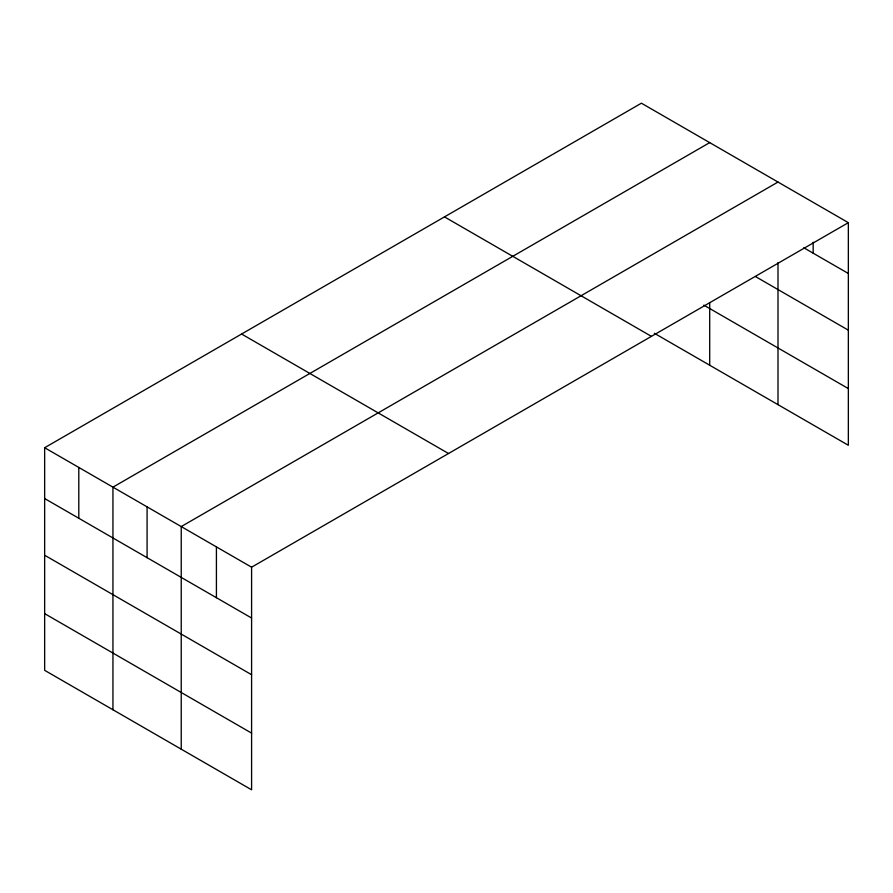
<?xml version="1.0" encoding="UTF-8"?>
<svg xmlns="http://www.w3.org/2000/svg" width="893" height="893" viewBox="0 0 893 893"><rect width="100%" height="100%" fill="white"/><g stroke="black" fill="none" stroke-linecap="round" stroke-linejoin="round"><path stroke-width="1.34" d="M848.35 222.67L251.592 567.2L251.592 789.803L44.65 670.33L44.65 447.728L641.408 103.197L848.35 222.67L848.35 445.272L654.357 333.279M709.701 142.623L112.942 487.154L112.942 709.756M777.993 182.049L181.234 526.58L181.234 749.182M803.789 247.763L848.35 273.492M755.612 276.64L848.35 330.176M703.807 305.138L848.35 388.589M444.48 216.887L651.421 336.371M241.579 334.027L448.52 453.51M44.65 447.728L251.592 567.2M44.65 498.54L251.592 618.023M44.65 555.234L251.592 674.706M44.65 613.636L251.592 733.12M813.166 242.193L813.166 253.177M777.993 262.564L777.993 404.652M709.701 302.973L709.701 365.226M216.419 546.896L216.419 597.707M147.088 506.867L147.088 557.69M78.796 467.441L78.796 518.253"/></g></svg>
